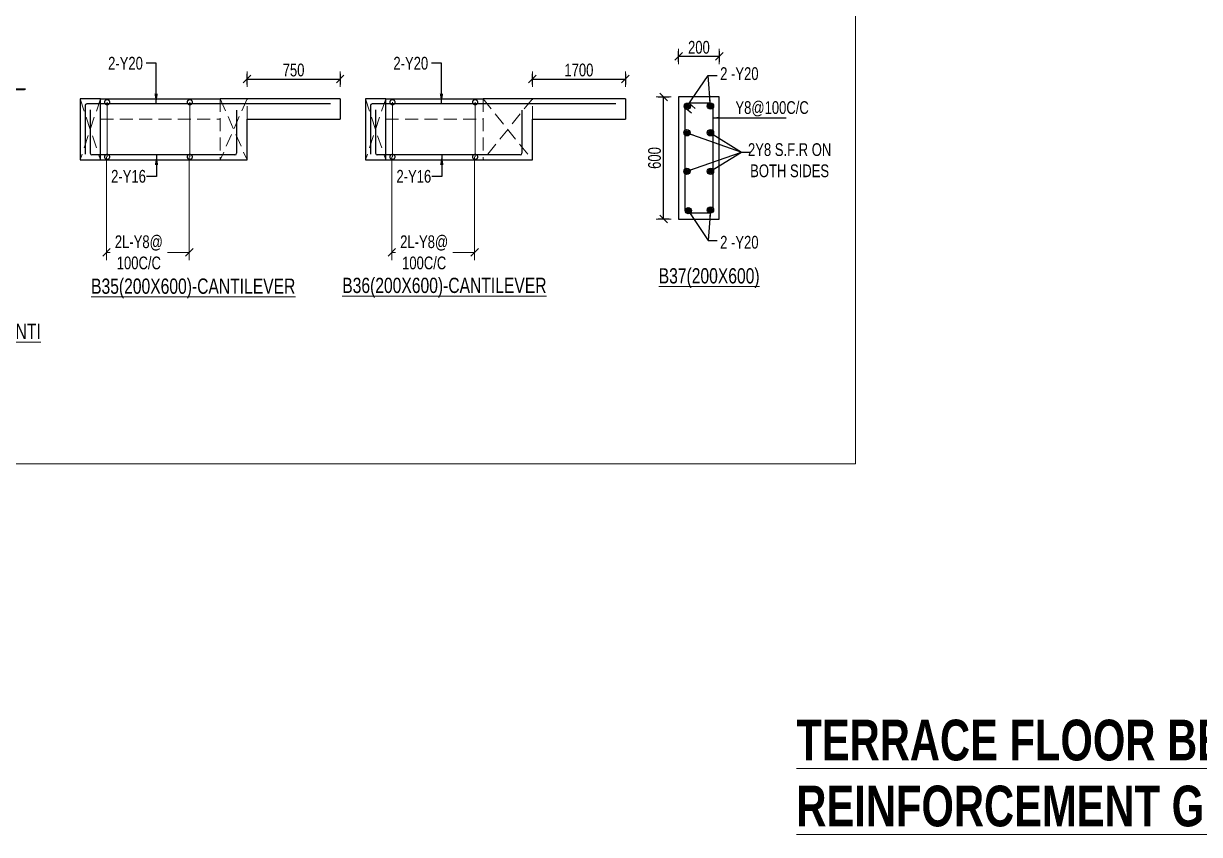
# Model space of a CAD drawing. Header units: millimetres. Extents: x 24879 to 98673, y 1890 to 33226.
# Drawn here: x 50215 to 61776, y 1890 to 9861 of the extents above; entities that cross this region are included whole.
import ezdxf

# ---------------------------------------------------------------- set-up
doc = ezdxf.new("R2010")
doc.units = ezdxf.units.MM
for name, pattern in [('CONTINOUS', [0]), ('CONTINU', [0]), ('HIDDEN', [9.525, 6.35, -3.175])]:
    doc.linetypes.add(name, pattern=pattern)
for name, color, linetype in [('-S-ARROW', 253, 'Continuous'), ('-S-DIM', 3, 'Continuous'), ('-STR-BEAM', 4, 'CONTINU'), ('-STR-REINF', 3, 'Continuous'), ('-STR-TEXT', 6, 'Continuous'), ('BEAM', 7, 'Continuous'), ('dim', 8, 'Continuous'), ('rein', 3, 'Continuous'), ('Text', 6, 'Continuous')]:
    doc.layers.add(name, color=color, linetype=linetype)
for name, color, linetype, lineweight in [('-S-STIRUP', 11, 'Continuous', 9), ('-STR-RF-DIM', 252, 'CONTINOUS', 20), ('Elevation-1', 41, 'Continuous', 20), ('G-ANNO-TEXT', 7, 'Continuous', 18), ('S-BEAM-IDEN', 2, 'Continuous', 9), ('SEC TEXT', 9, 'Continuous', 18)]:
    doc.layers.add(name, color=color, linetype=linetype, lineweight=lineweight)
doc.styles.add('BEAM-LS', font='romans.shx', dxfattribs={"width": 0.8})
doc.styles.add('EL', font='swisscl.ttf')
doc.styles.add('SOBHA', font='swisscl.ttf')
doc.styles.add('sobha.sed', font='swisscl.ttf')
doc.styles.add('Swis721 LtCn BT_2', font='swisscl.ttf', dxfattribs={"height": 244.992296})
doc.dimstyles.new('S-25', dxfattribs={"dimscale": 25, "dimtxt": 2.5, "dimasz": 1.5, "dimexe": 0.25, "dimexo": 0.5, "dimgap": 0.1, "dimtad": 0, "dimdec": 0, "dimrnd": 0.0005, "dimzin": 0, "dimdsep": 46, "dimtxsty": 'SOBHA', "dimblk": 'OBLIQUE', "dimcen": 0.09, "dimclrd": 8, "dimclre": 8, "dimclrt": 6, "dimadec": 0, "dimazin": 0, "dimtfac": 1, "dimtdec": 0, "dimtofl": 0, "dimtmove": 0, "dimatfit": 3, "dimfxl": 0.18, "dimtolj": 1, "dimtzin": 0, "dimlwd": -1, "dimlwe": -1, "dimarcsym": 0})
doc.dimstyles.new('S-25L', dxfattribs={"dimscale": 25, "dimtxt": 2.5, "dimasz": 2.5, "dimexe": 1.5, "dimexo": 1.5, "dimgap": 0.2, "dimtad": 0, "dimdec": 0, "dimrnd": 0.0005, "dimzin": 0, "dimdsep": 46, "dimtxsty": 'sobha.sed', "dimblk": 'OBLIQUE', "dimcen": 0.09, "dimdle": 1.5, "dimclrd": 8, "dimclre": 8, "dimclrt": 6, "dimadec": 0, "dimazin": 0, "dimtfac": 1, "dimtdec": 0, "dimtofl": 0, "dimtmove": 1, "dimatfit": 3, "dimfxl": 0.18, "dimtolj": 1, "dimtzin": 0, "dimlwd": -1, "dimlwe": -1, "dimarcsym": 0})
doc.dimstyles.new('S-50', dxfattribs={"dimscale": 50, "dimtxt": 2.5, "dimasz": 1.25, "dimexe": 1, "dimexo": 1, "dimgap": 0.5, "dimtad": 1, "dimdec": 0, "dimrnd": 0.0005, "dimzin": 0, "dimdsep": 46, "dimtxsty": 'EL', "dimblk": 'ARCHTICK', "dimcen": 0.09, "dimdle": 1.5, "dimclrd": 251, "dimclre": 251, "dimclrt": 6, "dimadec": 0, "dimazin": 0, "dimtfac": 1, "dimtdec": 0, "dimtofl": 0, "dimtmove": 0, "dimatfit": 3, "dimfxl": 2, "dimtolj": 1, "dimtzin": 0, "dimlwd": -1, "dimlwe": -1, "dimarcsym": 0})
doc.dimstyles.new('S-DIM50', dxfattribs={"dimscale": 50, "dimtxt": 2.5, "dimasz": 1.2, "dimexe": 1.5, "dimexo": 1, "dimgap": 0.5, "dimtad": 1, "dimdec": 0, "dimdsep": 46, "dimtxsty": 'sobha.sed', "dimblk": 'OBLIQUE', "dimcen": 0, "dimdle": 0.75, "dimclrd": 8, "dimclre": 8, "dimclrt": 6, "dimazin": 2, "dimtfac": 1, "dimtdec": 0, "dimtix": 1, "dimtmove": 2, "dimatfit": 3, "dimfxl": 1, "dimtolj": 1, "dimlwd": -1, "dimlwe": 9, "dimarcsym": 0})
doc.dimstyles.new('STIRUP', dxfattribs={"dimscale": 50, "dimtxt": 2.5, "dimasz": 2.2, "dimexe": 0, "dimexo": 0, "dimgap": 0.5, "dimtad": 0, "dimdec": 0, "dimzin": 0, "dimdsep": 46, "dimtxsty": 'BEAM-LS', "dimblk": 'DOTSMALL', "dimcen": 0.09, "dimclrd": 256, "dimclre": 256, "dimclrt": 256, "dimadec": 5, "dimazin": 0, "dimtfac": 1, "dimtdec": 0, "dimtofl": 0, "dimtmove": 0, "dimatfit": 3, "dimldrblk": 'DOTSMALL', "dimfxl": 0, "dimfxlon": 1, "dimtolj": 1, "dimtzin": 0, "dimlwd": -1, "dimlwe": -1, "dimarcsym": 0})

# ---------------------------------------------------------------- blocks, each defined once
blk = doc.blocks.new('_DotSmall')
at = {"color": 0, "linetype": 'ByBlock', "const_width": 0.5}
blk.add_lwpolyline([(-0.0625, 0, 1), (0.0625, 0, 1)], format="xyb", close=True, dxfattribs=at)
blk = doc.blocks.new('*D223')
at = {"layer": '-S-STIRUP', "ltscale": 100, "transparency": 16777216}
blk.add_line((53842, 8550), (53842, 9087), dxfattribs=at)
at = {"layer": '-S-STIRUP', "linetype": 'CONTINU', "ltscale": 100, "transparency": 16777216, "xscale": 100, "yscale": 100, "zscale": 100}
for p, rotation in [((53842, 9087), 90), ((53842, 8550), 270)]:
    blk.add_blockref('_DotSmall', p, dxfattribs=dict(at, rotation=rotation))
blk = doc.blocks.new('*D224')
at = {"layer": '-S-STIRUP', "ltscale": 100, "transparency": 16777216}
blk.add_line((54655, 8550), (54655, 9087), dxfattribs=at)
at = {"layer": '-S-STIRUP', "linetype": 'CONTINU', "ltscale": 100, "transparency": 16777216, "xscale": 100, "yscale": 100, "zscale": 100}
for p, rotation in [((54655, 9087), 90), ((54655, 8550), 270)]:
    blk.add_blockref('_DotSmall', p, dxfattribs=dict(at, rotation=rotation))
blk = doc.blocks.new('_ArchTick')
at = {"color": 0, "linetype": 'ByBlock', "const_width": 0.15}
blk.add_lwpolyline([(-0.5, -0.5), (0.5, 0.5)], dxfattribs=at)
blk = doc.blocks.new('_Oblique')
at = {"color": 0, "linetype": 'ByBlock', "lineweight": -2}
for p, q in [((-0.5, -0.5), (0.5, 0.5)), ((0, 0.71), (0, -0.71))]:
    blk.add_line(p, q, dxfattribs=at)
blk = doc.blocks.new('*D225')
at = {"layer": '-STR-RF-DIM', "color": 8, "linetype": 'Continuous', "lineweight": 9, "transparency": 16777216}
for p, q in [((53836, 8550), (53836, 7536)), ((54649, 8549), (54649, 7536))]:
    blk.add_line(p, q, dxfattribs=at)
at = {"layer": '-STR-RF-DIM', "color": 8, "linetype": 'Continuous', "transparency": 16777216}
for p, q in [((53835, 7611), (53873, 7611)), ((54650, 7611), (54435, 7611))]:
    blk.add_line(p, q, dxfattribs=at)
at = {"layer": '-STR-RF-DIM', "color": 8, "transparency": 16777216, "xscale": 75, "yscale": 75, "zscale": 75, "rotation": 180}
blk.add_blockref('_Oblique', (53836, 7611), dxfattribs=at)
at = {"layer": '-STR-RF-DIM', "color": 8, "transparency": 16777216, "xscale": 75, "yscale": 75, "zscale": 75}
blk.add_blockref('_Oblique', (54649, 7611), dxfattribs=at)
at = {"layer": '-STR-RF-DIM', "color": 6, "transparency": 16777216, "insert": (54154, 7611), "char_height": 125, "attachment_point": 5, "style": 'sobha.sed'}
blk.add_mtext('\\A1;2L-Y8@\\P100C/C', dxfattribs=at)
blk = doc.blocks.new('*D226')
at = {"layer": '-S-DIM', "color": 8, "linetype": 'Continuous', "lineweight": 9, "transparency": 16777216}
for p, q in [((56655, 9462), (56655, 9612)), ((57055, 9462), (57055, 9612))]:
    blk.add_line(p, q, dxfattribs=at)
at = {"layer": '-S-DIM', "color": 8, "linetype": 'Continuous', "transparency": 16777216}
blk.add_line((57056, 9537), (56654, 9537), dxfattribs=at)
at = {"layer": '-S-DIM', "color": 8, "transparency": 16777216, "xscale": 75, "yscale": 75, "zscale": 75, "rotation": 180}
blk.add_blockref('_Oblique', (56655, 9537), dxfattribs=at)
at = {"layer": '-S-DIM', "color": 8, "transparency": 16777216, "xscale": 75, "yscale": 75, "zscale": 75}
blk.add_blockref('_Oblique', (57055, 9537), dxfattribs=at)
at = {"layer": '-S-DIM', "color": 6, "transparency": 16777216, "insert": (56855, 9626), "char_height": 125, "attachment_point": 5, "style": 'sobha.sed'}
blk.add_mtext('\\A1;200', dxfattribs=at)
blk = doc.blocks.new('*D227')
at = {"layer": '-S-DIM', "color": 8, "linetype": 'Continuous', "lineweight": 9, "transparency": 16777216}
for p, q in [((56583, 9139), (56433, 9139)), ((56583, 7939), (56433, 7939))]:
    blk.add_line(p, q, dxfattribs=at)
at = {"layer": '-S-DIM', "color": 8, "linetype": 'Continuous', "transparency": 16777216}
blk.add_line((56508, 7938), (56508, 9139), dxfattribs=at)
at = {"layer": '-S-DIM', "color": 8, "transparency": 16777216, "xscale": 75, "yscale": 75, "zscale": 75}
for p, rotation in [((56508, 9139), 90), ((56508, 7939), 270)]:
    blk.add_blockref('_Oblique', p, dxfattribs=dict(at, rotation=rotation))
at = {"layer": '-S-DIM', "color": 6, "transparency": 16777216, "insert": (56419, 8539), "char_height": 125, "attachment_point": 5, "rotation": 90, "style": 'sobha.sed'}
blk.add_mtext('\\A1;600', dxfattribs=at)
blk = doc.blocks.new('*D197')
at = {"layer": '-S-DIM', "color": 8, "linetype": 'Continuous', "lineweight": 9, "transparency": 16777216}
for p, q in [((55218, 9239), (55218, 9389)), ((56132, 9239), (56132, 9389))]:
    blk.add_line(p, q, dxfattribs=at)
at = {"layer": '-S-DIM', "color": 8, "linetype": 'Continuous', "transparency": 16777216}
blk.add_line((55217, 9314), (56133, 9314), dxfattribs=at)
at = {"layer": '-S-DIM', "color": 8, "transparency": 16777216, "xscale": 75, "yscale": 75, "zscale": 75, "rotation": 180}
blk.add_blockref('_Oblique', (55218, 9314), dxfattribs=at)
at = {"layer": '-S-DIM', "color": 8, "transparency": 16777216, "xscale": 75, "yscale": 75, "zscale": 75}
blk.add_blockref('_Oblique', (56132, 9314), dxfattribs=at)
at = {"layer": '-S-DIM', "color": 6, "transparency": 16777216, "insert": (55675, 9403), "char_height": 125, "attachment_point": 5, "style": 'sobha.sed'}
blk.add_mtext('\\A1;1700', dxfattribs=at)
blk = doc.blocks.new('A$Ccd2fb86f')
at = {"layer": 'Elevation-1', "color": 6, "ltscale": 20}
blk.add_lwpolyline([(0, 545.01), (670.34, 545.01), (670.34, 0), (0, 0)], close=True, dxfattribs=at)
blk = doc.blocks.new('*D41')
at = {"layer": '-S-STIRUP', "ltscale": 100, "transparency": 16777216}
blk.add_line((51037, 8550), (51037, 9087), dxfattribs=at)
at = {"layer": '-S-STIRUP', "linetype": 'CONTINU', "ltscale": 100, "transparency": 16777216, "xscale": 100, "yscale": 100, "zscale": 100}
for p, rotation in [((51037, 9087), 90), ((51037, 8550), 270)]:
    blk.add_blockref('_DotSmall', p, dxfattribs=dict(at, rotation=rotation))
blk = doc.blocks.new('*D42')
at = {"layer": '-S-STIRUP', "ltscale": 100, "transparency": 16777216}
blk.add_line((51850, 8550), (51850, 9087), dxfattribs=at)
at = {"layer": '-S-STIRUP', "linetype": 'CONTINU', "ltscale": 100, "transparency": 16777216, "xscale": 100, "yscale": 100, "zscale": 100}
for p, rotation in [((51850, 9087), 90), ((51850, 8550), 270)]:
    blk.add_blockref('_DotSmall', p, dxfattribs=dict(at, rotation=rotation))
blk = doc.blocks.new('*D43')
at = {"layer": '-STR-RF-DIM', "color": 8, "linetype": 'Continuous', "lineweight": 9, "transparency": 16777216}
for p, q in [((51031, 8550), (51031, 7536)), ((51844, 8549), (51844, 7536))]:
    blk.add_line(p, q, dxfattribs=at)
at = {"layer": '-STR-RF-DIM', "color": 8, "linetype": 'Continuous', "transparency": 16777216}
for p, q in [((51030, 7611), (51068, 7611)), ((51845, 7611), (51631, 7611))]:
    blk.add_line(p, q, dxfattribs=at)
at = {"layer": '-STR-RF-DIM', "color": 8, "transparency": 16777216, "xscale": 75, "yscale": 75, "zscale": 75, "rotation": 180}
blk.add_blockref('_Oblique', (51031, 7611), dxfattribs=at)
at = {"layer": '-STR-RF-DIM', "color": 8, "transparency": 16777216, "xscale": 75, "yscale": 75, "zscale": 75}
blk.add_blockref('_Oblique', (51844, 7611), dxfattribs=at)
at = {"layer": '-STR-RF-DIM', "color": 6, "transparency": 16777216, "insert": (51349, 7611), "char_height": 125, "attachment_point": 5, "style": 'sobha.sed'}
blk.add_mtext('\\A1;2L-Y8@\\P100C/C', dxfattribs=at)
blk = doc.blocks.new('*D44')
at = {"layer": '-S-DIM', "color": 8, "linetype": 'Continuous', "lineweight": 9, "transparency": 16777216}
for p, q in [((52413, 9239), (52413, 9389)), ((53328, 9239), (53328, 9389))]:
    blk.add_line(p, q, dxfattribs=at)
at = {"layer": '-S-DIM', "color": 8, "linetype": 'Continuous', "transparency": 16777216}
blk.add_line((52413, 9314), (53328, 9314), dxfattribs=at)
at = {"layer": '-S-DIM', "color": 8, "transparency": 16777216, "xscale": 75, "yscale": 75, "zscale": 75, "rotation": 180}
blk.add_blockref('_Oblique', (52413, 9314), dxfattribs=at)
at = {"layer": '-S-DIM', "color": 8, "transparency": 16777216, "xscale": 75, "yscale": 75, "zscale": 75}
blk.add_blockref('_Oblique', (53328, 9314), dxfattribs=at)
at = {"layer": '-S-DIM', "color": 6, "transparency": 16777216, "insert": (52870, 9403), "char_height": 125, "attachment_point": 5, "style": 'sobha.sed'}
blk.add_mtext('\\A1;750', dxfattribs=at)

msp = doc.modelspace()

# ---------------------------------------------------------------- hatches: boundary and pattern name
at = {"layer": 'rein', "ltscale": 3000}
for points in [[(56762.3, 9047.7, -1), (56718.7, 9047.7, -1)], [(56990.2, 9049.5, -1), (56946.6, 9049.5, -1)], [(56762.3, 8782.9, -1), (56718.7, 8782.9, -1)], [(56990.2, 8784.6, -1), (56946.6, 8784.6, -1)], [(56762.3, 8406.8, -1), (56718.7, 8406.8, -1)], [(56990.2, 8408.5, -1), (56946.6, 8408.5, -1)], [(56772.4, 8021.6, -1), (56728.8, 8021.6, -1)], [(56988.2, 8027.5, -1), (56944.6, 8027.5, -1)]]:
    msp.add_hatch(color=256, dxfattribs=at).paths.add_polyline_path(points)

# ---------------------------------------------------------------- linework, layer by layer
at = {"layer": '-STR-BEAM'}
for p, q in [((50971.4, 9119.9, -178586.6), (52149, 9119.9, -178586.6)), ((53327.6, 9120.1, -178586.6), (52149, 9119.9, -178586.6)), ((53327.6, 9120.1, -178586.6), (53327.6, 8919.9, -178586.6)), ((53776.2, 9119.9, -178586.6), (54733, 9119.9, -178586.6)), ((56132.4, 9120.1, -178586.6), (54733, 9119.9, -178586.6)), ((56132.4, 9120.1, -178586.6), (56132.4, 8919.9, -178586.6)), ((52413.3, 8520.1, -178586.6), (52413.3, 8919.9, -178586.6)), ((52413.3, 8919.9, -178586.6), (53327.6, 8919.9, -178586.6)), ((55218, 8520.1, -178586.6), (55218, 8919.9, -178586.6)), ((55218, 8919.9, -178586.6), (56132.4, 8919.9, -178586.6)), ((50971.4, 8519.9, -178586.6), (52149, 8519.9, -178586.6)), ((52149, 8519.9, -178586.6), (52413.3, 8520.1, -178586.6)), ((53776.2, 8519.9, -178586.6), (54733, 8519.9, -178586.6)), ((54733, 8519.9, -178586.6), (55218, 8520.1, -178586.6))]:
    msp.add_line(p, q, dxfattribs=at)
at = {"layer": '-STR-BEAM', "elevation": -178586.6}
for points in [[(50971.4, 9119.9), (50771.4, 9119.7), (50771.4, 8519.7), (50971.4, 8519.9), (50971.4, 9119.9)], [(53776.2, 9119.9), (53576.2, 9119.7), (53576.2, 8519.7), (53776.2, 8519.9), (53776.2, 9119.9)]]:
    msp.add_lwpolyline(points, dxfattribs=at)
at = {"layer": '-STR-REINF', "ltscale": 10}
for p, q in [((50821.4, 9054.9, -178586.6), (50821.4, 8576.7, -178586.6)), ((53232, 9069.9, -178586.6), (50836.3, 9069.9, -178586.6)), ((53626.2, 9054.9, -178586.6), (53626.2, 8576.7, -178586.6)), ((56036.7, 9069.9, -178586.6), (53641.1, 9069.9, -178586.6)), ((50871.9, 9013.2, -178586.6), (50871.9, 8584.9, -178586.6)), ((52308.9, 9009.2, -178586.6), (52308.9, 8584.9, -178586.6)), ((53676.6, 9013.2, -178586.6), (53676.6, 8584.9, -178586.6)), ((55113.6, 9009.2, -178586.6), (55113.6, 8584.9, -178586.6)), ((52293.9, 8569.9, -178586.6), (50886.9, 8569.9, -178586.6)), ((55098.6, 8569.9, -178586.6), (53691.6, 8569.9, -178586.6))]:
    msp.add_line(p, q, dxfattribs=at)
for centre, start, end in [((50836.4, 9054.9, -178586.6), 90, 180), ((53641.2, 9054.9, -178586.6), 90, 180), ((50886.9, 8584.9, -178586.6), 180, 270), ((52293.9, 8584.9, -178586.6), 270, 0), ((53691.6, 8584.9, -178586.6), 180, 270), ((55098.6, 8584.9, -178586.6), 270, 0)]:
    msp.add_arc(centre, 15, start, end, dxfattribs=at)
msp.add_rational_spline([(49696, 8759.1, 0), (49696, 9033.3, 0), (49696, 9201.1, 0), (49696, 9216.1, 0), (49681, 9216.1, 0), (47410.5, 9216.1, 0), (29211.1, 9216.1, 0), (29196.1, 9216.1, 0), (29196.1, 9201.1, 0), (29196.1, 9033.3, 0), (29196.1, 8765.8, 0)], [1, 1, 1, 0.707106781187, 1, 1, 1, 0.707106781187, 1, 1, 1], degree=2, knots=[0, 0, 0, 1, 1, 2.5707963, 2.5707963, 3.5707963, 3.5707963, 5.1415927, 5.1415927, 6.1415927, 6.1415927, 6.1415927], dxfattribs=at)
at = {"layer": 'BEAM', "ltscale": 0.05, "elevation": 0}
msp.add_lwpolyline([(56655.1, 7938.6), (57055.1, 7938.6), (57055.1, 9138.6), (56655.1, 9138.6)], close=True, dxfattribs=at)
at = {"layer": 'rein', "ltscale": 3000}
for p, q in [((56715.1, 9034.5, 0), (56782.4, 8981.9, 0)), ((56759.9, 9078.6, 0), (56816.4, 9025.9, 0))]:
    msp.add_line(p, q, dxfattribs=at)
at = {"layer": 'rein', "ltscale": 3000, "elevation": 0}
msp.add_lwpolyline([(56755.1, 7998.6), (56955.1, 7998.6, 0.4142136), (56995.1, 8038.6), (56995.1, 9038.6, 0.4142136), (56955.1, 9078.6), (56755.1, 9078.6), (56715.1, 9038.6), (56715.1, 8038.6, 0.4142136)], format="xyb", close=True, dxfattribs=at)
at = {"layer": 'rein', "ltscale": 3000}
for centre in [(56740.5, 9047.7, 0), (56968.4, 9049.5, 0), (56740.5, 8782.9, 0), (56968.4, 8784.6, 0), (56740.5, 8406.8, 0), (56968.4, 8408.5, 0), (56750.6, 8021.6, 0), (56966.4, 8027.5, 0)]:
    msp.add_circle(centre, 21.8, dxfattribs=at)
at = {"layer": 'S-BEAM-IDEN', "color": 9, "linetype": 'HIDDEN', "ltscale": 20}
for p, q in [((50971.4, 9119.9, -178586.6), (50771.4, 8519.7, -178586.6)), ((50771.4, 9119.7, -178586.6), (50971.4, 8519.9, -178586.6)), ((52413.3, 9120.1, -178586.6), (52149, 8519.9, -178586.6)), ((52149, 9119.9, -178586.6), (52149, 8519.9, -178586.6)), ((52149, 9119.9, -178586.6), (52149, 8519.9, -178586.6)), ((52149, 9119.9, -178586.6), (52413.3, 8520.1, -178586.6)), ((52413.3, 8919.9, -178586.6), (52413.3, 9120.1, -178586.6)), ((53776.2, 9119.9, -178586.6), (53576.2, 8519.7, -178586.6)), ((53576.2, 9119.7, -178586.6), (53776.2, 8519.9, -178586.6)), ((55218, 9120.1, -178586.6), (54733, 8519.9, -178586.6)), ((54733, 9119.9, -178586.6), (54733, 8519.9, -178586.6)), ((54733, 9119.9, -178586.6), (54733, 8519.9, -178586.6)), ((54733, 9119.9, -178586.6), (55218, 8520.1, -178586.6)), ((55218, 8919.9, -178586.6), (55218, 9120.1, -178586.6)), ((50971.4, 8919.9, -178586.6), (52149, 8919.9, -178586.6)), ((53776.2, 8919.9, -178586.6), (54733, 8919.9, -178586.6))]:
    msp.add_line(p, q, dxfattribs=at)

# ---------------------------------------------------------------- block references
at = {"layer": 'Elevation-1', "color": 6, "ltscale": 20, "xscale": 50, "yscale": 50, "zscale": 50}
msp.add_blockref('A$Ccd2fb86f', (24878.6, 5533.7), dxfattribs=at)

# ---------------------------------------------------------------- texts
at = {"layer": '-STR-TEXT', "color": 6, "char_height": 125, "attachment_point": 3, "style": 'SOBHA'}
for insert in [(51388.8, 9532.9, -178586.6), (54193.5, 9532.9, -178586.6)]:
    msp.add_mtext('\\A1;2-Y20', dxfattribs=dict(at, insert=insert))
at = {"layer": '-STR-TEXT', "color": 6, "char_height": 125, "width": 281.386, "attachment_point": 9, "style": 'SOBHA'}
for insert in [(51418.5, 8294.6, -178586.6), (54223.3, 8294.6, -178586.6)]:
    msp.add_mtext('\\A1;2-Y16', dxfattribs=dict(at, insert=insert))
at = {"layer": 'G-ANNO-TEXT', "color": 6, "insert": (57812.9, 3018.2), "char_height": 400, "width": 7912.633, "attachment_point": 1, "line_spacing_factor": 0.971848, "style": 'Swis721 LtCn BT_2'}
msp.add_mtext('\\pxt10,15;{\\fSwis721 LtCn BT|b1|i0|c0|p34;\\LTERRACE FLOOR BEAM REINFORCEMENT GFC DETAILS }', dxfattribs=at)
at = {"layer": 'SEC TEXT', "color": 1, "linetype": 'ByBlock', "style": 'sobha.sed'}
for s, rotation, p in [('%%UB37(200X600)', 359.98928, (56459.7, 7306.1, 0)), ('%%UB35(200X600)-CANTILEVER', 0.01072, (50879.6, 7204.2, -178586.6)), ('%%UB36(200X600)-CANTILEVER', 0.01072, (53348.6, 7212, -178586.6))]:
    msp.add_text(s, height=150, rotation=rotation, dxfattribs=at).set_placement(p)
at = {"layer": 'SEC TEXT', "color": 1, "ltscale": 10, "insert": (48778.5, 6909), "char_height": 150, "width": 1598.555, "attachment_point": 1, "rotation": 0.01072, "style": 'sobha.sed'}
msp.add_mtext('{\\LB34A(200X600)-CANTI\\P@106.425 LVL}', dxfattribs=at)
at = {"layer": 'Text', "ltscale": 3000, "char_height": 125, "style": 'SOBHA'}
for s, insert, width, attachment_point in [('2 -Y20', (57252.4, 9430.5, 0), 726.545, 2), ('Y8@100C/C', (57574.3, 9097.1, 0), 826.545, 2), ('2Y8 S.F.R ON BOTH SIDES', (57746.6, 8683.9, 0), 826.545, 2), ('2 -Y20', (57252.4, 7646.7, 0), 726.545, 8)]:
    msp.add_mtext(s, dxfattribs=dict(at, insert=insert, width=width, attachment_point=attachment_point))

# ---------------------------------------------------------------- dimensions: what is measured, and where the dimension line sits
at = {"layer": '-S-DIM'}
dim = msp.add_linear_dim(base=(56655.1, 9536.9, 0), p1=(57055.1, 9376.2, 0), p2=(56655.1, 9376.2, 0), dimstyle='S-DIM50', override={"dimscale": 1, "dimtxt": 125, "dimasz": 75, "dimexe": 75, "dimexo": 0, "dimgap": 25, "dimlfac": 0.5, "dimblk1": 'Oblique', "dimblk2": 'Oblique', "dimsah": 1, "dimcen": 4.5, "dimfxl": 75, "dimfxlon": 1}, dxfattribs=at)
dim.commit()
dim.dimension.update_dxf_attribs({"geometry": '*D226', "text_midpoint": (56855.1, 9626, 0)})
for base, p1, p2, text, picture, middle in [((53327.6, 9313.6, -178586.6), (52413.3, 9120, -178586.6), (53327.6, 9120.1, -178586.6), '750', '*D44', (52870.5, 9402.6, -178586.6)), ((56132.4, 9313.6, -178586.6), (55218, 9120, -178586.6), (56132.4, 9120.1, -178586.6), '1700', '*D197', (55675.2, 9402.6, -178586.6))]:
    dim = msp.add_linear_dim(base=base, p1=p1, p2=p2, text=text, dimstyle='S-DIM50', override={"dimscale": 1, "dimtxt": 125, "dimasz": 75, "dimexe": 75, "dimexo": 0, "dimgap": 25, "dimlfac": 0.5, "dimblk1": 'Oblique', "dimblk2": 'Oblique', "dimsah": 1, "dimcen": 4.5, "dimfxl": 75, "dimfxlon": 1}, dxfattribs=at)
    dim.commit()
    dim.dimension.update_dxf_attribs({"geometry": picture, "text_midpoint": middle})
dim = msp.add_linear_dim(base=(56507.9, 9138.6, 0), p1=(56655.1, 7938.6, 0), p2=(56655.1, 9138.6, 0), angle=90, dimstyle='S-DIM50', override={"dimscale": 1, "dimtxt": 125, "dimasz": 75, "dimexe": 75, "dimexo": 0, "dimgap": 25, "dimlfac": 0.5, "dimblk1": 'Oblique', "dimblk2": 'Oblique', "dimsah": 1, "dimcen": 4.5, "dimfxl": 75, "dimfxlon": 1}, dxfattribs=at)
dim.commit()
dim.dimension.update_dxf_attribs({"geometry": '*D227', "text_midpoint": (56418.9, 8538.6, 0)})
at = {"layer": '-S-STIRUP', "linetype": 'CONTINU', "ltscale": 100}
for base, p1, p2, picture, middle in [((51037, 9086.9, 178692.6), (51037, 8550.2, 178692.6), (51037, 9086.9, 178692.6), '*D41', (51037, 8818.6, 178692.6)), ((51850.5, 9086.9, 0), (51850.5, 8550.2, 0), (51850.5, 9086.9, 0), '*D42', (51850.5, 8818.6, 0)), ((53841.8, 9086.9, 178692.6), (53841.8, 8550.2, 178692.6), (53841.8, 9086.9, 178692.6), '*D223', (53841.8, 8818.6, 178692.6)), ((54655.2, 9086.9, 0), (54655.2, 8550.2, 0), (54655.2, 9086.9, 0), '*D224', (54655.2, 8818.6, 0))]:
    dim = msp.add_linear_dim(base=base, p1=p1, p2=p2, angle=90, text=' ', dimstyle='STIRUP', override={"dimasz": 2}, dxfattribs=at)
    dim.commit()
    dim.dimension.update_dxf_attribs({"geometry": picture, "text_midpoint": middle})
at = {"layer": '-STR-RF-DIM'}
for base, p1, p2, picture, middle in [((51030.8, 7610.5), (51844.3, 8549.3, 0), (51030.8, 8550.2, 178692.6), '*D43', (51349.3, 7610.5)), ((53835.5, 7610.5), (54649, 8549.3, 0), (53835.5, 8550.2, 178692.6), '*D225', (54154, 7610.5))]:
    dim = msp.add_linear_dim(base=base, p1=p1, p2=p2, angle=180, text='2L-Y8@\\P100C/C', dimstyle='S-DIM50', override={"dimscale": 1, "dimtxt": 125, "dimasz": 75, "dimexe": 75, "dimexo": 0, "dimgap": 25, "dimsah": 1, "dimcen": 4.5, "dimfxl": 75}, dxfattribs=at)
    dim.commit()
    dim.dimension.update_dxf_attribs({"geometry": picture, "text_midpoint": middle, "dimtype": 160})

# ---------------------------------------------------------------- leaders
at = {"layer": '-S-ARROW'}
for points in [[(51519.2, 9069.9, -178586.6), (51519.2, 9470.4, -178586.6), (51420.1, 9470.4, -178586.6)], [(54323.9, 9069.9, -178586.6), (54323.9, 9470.4, -178586.6), (54224.8, 9470.4, -178586.6)]]:
    msp.add_leader(points, dimstyle='S-50', override={"dimasz": 2, "dimgap": 0.1, "dimtad": 0}, dxfattribs=at)
at = {"layer": '-S-ARROW', "annotation_type": 0, "has_hookline": 1, "hookline_direction": 1, "text_width": 353.5, "horizontal_direction": (-1, 0, 0)}
for points in [[(51522.6, 8569.9, -178586.6), (51522.6, 8357.1, -178586.6), (51423.5, 8357.1, -178586.6)], [(54327.3, 8569.9, -178586.6), (54327.3, 8357.1, -178586.6), (54228.3, 8357.1, -178586.6)]]:
    msp.add_leader(points, dimstyle='S-50', override={"dimasz": 2, "dimgap": 0.1, "dimtad": 0}, dxfattribs=at)
at = {"layer": 'dim', "ltscale": 3000}
for points in [[(56740.5, 9047.7, 0), (56946.3, 9349.5, 0), (57035, 9349.5, 0)], [(56968.4, 9049.5, 0), (56946.3, 9349.5, 0), (57035, 9349.5, 0)], [(56737.5, 8787.1, 0), (57274, 8597.8, 0), (57362.7, 8597.8, 0)], [(56968.4, 8787.1, 0), (57274, 8597.8, 0), (57362.7, 8597.8, 0)], [(56737.5, 8408.5, 0), (57274, 8597.8, 0), (57362.7, 8597.8, 0)], [(56968.4, 8408.5, 0), (57274, 8597.8, 0), (57362.7, 8597.8, 0)], [(56750.6, 8021.6, 0), (56946.3, 7727.7, 0), (57035, 7727.7, 0)], [(56968.4, 8027.7, 0), (56946.3, 7727.7, 0), (57035, 7727.7, 0)]]:
    msp.add_leader(points, dimstyle='S-25', override={"dimasz": 2.5, "dimldrblk": 'DotBlank'}, dxfattribs=at)
at = {"layer": 'dim', "color": 8}
msp.add_leader([(56995.1, 8934.5, -109218.6), (57690.6, 8934.2, -109218.6), (57711.8, 8934.5, -109218.6)], dimstyle='S-25L', dxfattribs=at)

doc.saveas('drawing.dxf')
